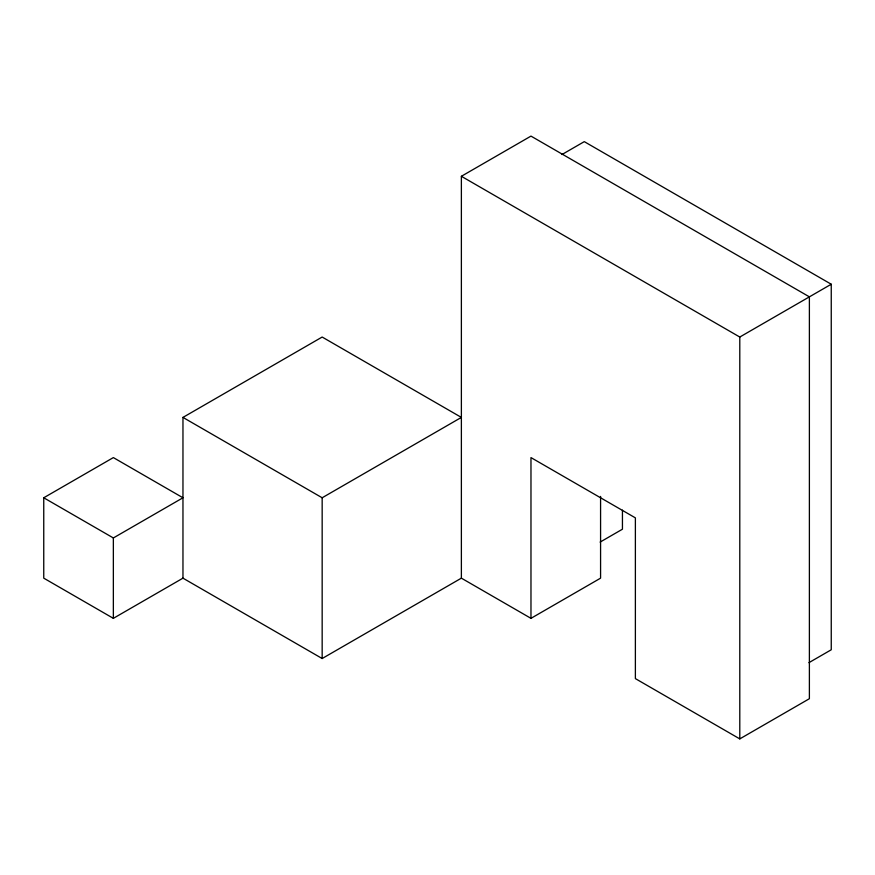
<?xml version="1.0" encoding="UTF-8"?>
<svg xmlns="http://www.w3.org/2000/svg" width="875" height="875" viewBox="0 0 875 875"><rect width="100%" height="100%" fill="white"/><g stroke="black" fill="none" stroke-linecap="round" stroke-linejoin="round"><path stroke-width="1.31" d="M461.377 578.156L461.377 176.291L530.972 136.106L809.386 296.844L809.386 698.709L739.791 738.894L635.381 678.617L635.381 517.869L530.972 457.592L530.972 618.341L461.377 578.156L322.164 658.525L182.963 578.156L113.356 618.341L43.75 578.156L43.75 497.777L113.356 457.592L182.963 497.777L113.356 537.961L43.75 497.777M561.969 154.525L584.281 141.641L831.25 284.233L831.25 649.775L808.938 662.659M182.963 417.408L322.164 337.039L461.377 417.408L322.164 497.777L182.963 417.408L182.963 578.156M461.377 176.291L739.791 337.039L831.25 284.233M600.119 542.095L622.442 529.211L622.442 510.147M530.972 618.341L600.578 578.156L600.578 496.42M739.791 337.039L739.791 738.894M322.164 497.777L322.164 658.525M113.356 537.961L113.356 618.341"/></g></svg>
